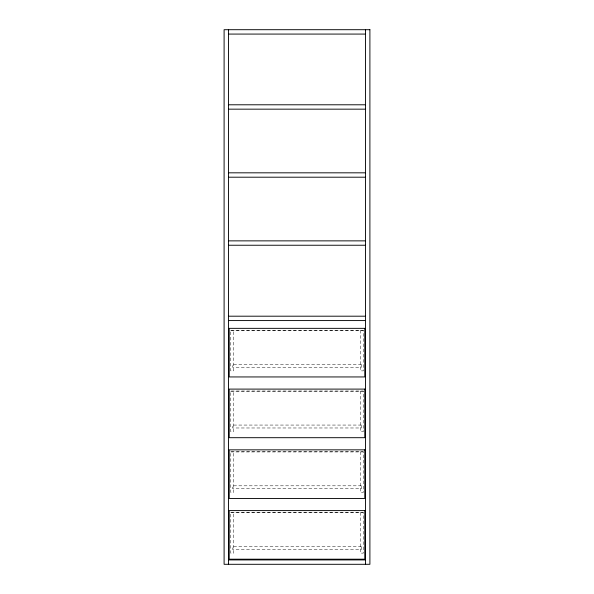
<?xml version="1.0" encoding="UTF-8"?>
<svg xmlns="http://www.w3.org/2000/svg" width="594" height="594" viewBox="0 0 594 594"><rect width="100%" height="100%" fill="white"/><g stroke="black" fill="none" stroke-linecap="round" stroke-linejoin="round"><path stroke-width="0.45" stroke-dasharray="2.97 2.23" d="M230.658 330.435L363.342 330.435M230.658 391.186L363.342 391.186M230.658 451.937L363.342 451.937M230.658 512.689L363.342 512.689M360.424 330.294L360.424 370.871L363.342 370.871L363.342 330.294L230.658 330.294L230.658 370.871L233.576 370.871L233.576 330.294M360.424 391.038L360.424 431.623L363.342 431.623L363.342 391.038L230.658 391.038L230.658 431.623L233.576 431.623L233.576 391.038M360.424 451.789L360.424 492.374L363.342 492.374L363.342 451.789L230.658 451.789L230.658 492.374L233.576 492.374L233.576 451.789M360.424 512.54L360.424 553.125L363.342 553.125L363.342 512.54L230.658 512.54L230.658 553.125L233.576 553.125L233.576 512.54M361.397 364.308L232.603 364.308L232.603 367.226L361.397 367.226L361.397 364.308M361.397 425.059L232.603 425.059L232.603 427.977L361.397 427.977L361.397 425.059M361.397 485.81L232.603 485.81L232.603 488.728L361.397 488.728L361.397 485.81M361.397 546.562L232.603 546.562L232.603 549.48L361.397 549.48L361.397 546.562"/><path stroke-width="0.89" d="M228.475 34.073L365.525 34.073M228.475 104.789L365.525 104.789M228.475 109.162L365.525 109.162M228.475 172.824L365.525 172.824M228.475 177.198L365.525 177.198M228.475 240.867L365.525 240.867M228.475 245.24L365.525 245.24M228.475 316.194L365.525 316.194M228.475 320.574L365.525 320.574M228.475 559.927L365.525 559.927M365.525 29.7L365.525 564.3M228.475 29.7L228.475 564.3M369.899 29.7L224.101 29.7L224.101 564.3L369.899 564.3L369.899 29.7M364.798 328.348L229.202 328.348L229.202 376.945L364.798 376.945L364.798 328.348M364.798 389.1L229.202 389.1L229.202 437.696L364.798 437.696L364.798 389.1M364.798 449.844L229.202 449.844L229.202 498.448L364.798 498.448L364.798 449.844M364.798 510.595L229.202 510.595L229.202 559.199L364.798 559.199L364.798 510.595"/></g></svg>
